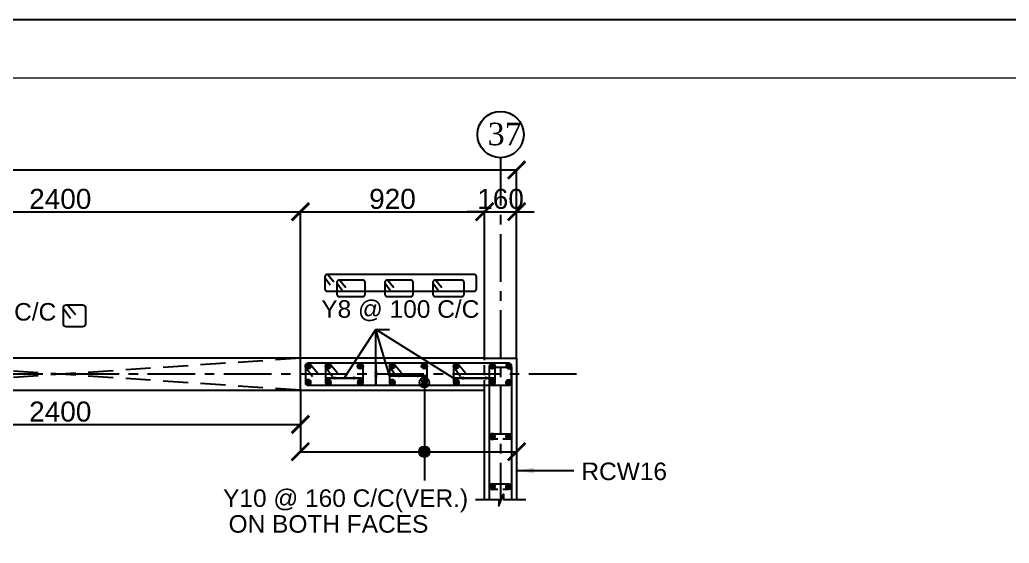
# Model space of a CAD drawing. Header units: inches. Extents: x 200139 to 352388, y -289304 to -188971.
# Drawn here: x 301355 to 321131, y -199424 to -188971 of the extents above; entities that cross this region are included whole.
import ezdxf

# ---------------------------------------------------------------- set-up
doc = ezdxf.new("R2010")
doc.units = ezdxf.units.IN
doc.header["$MEASUREMENT"] = 0
doc.linetypes.add('CENTER', pattern=[50.8, 31.75, -6.35, 6.35, -6.35])
doc.linetypes.add('Hidden', pattern=[3, 2, -1])
for name, color, linetype in [('1', 8, 'Continuous'), ('160 WALL OPEING', 1, 'Continuous'), ('5', 2, 'Continuous'), ('ARROW', 5, 'Continuous'), ('DIM', 251, 'Continuous'), ('GIRD CIR', 1, 'Continuous'), ('GIRD TEXT', 4, 'Continuous'), ('GRID', 8, 'CENTER'), ('LINKS', 3, 'Continuous'), ('OPENING', 1, 'Continuous'), ('SHEAR WALL', 6, 'Continuous'), ('STRRIUPS', 6, 'Continuous'), ('Ttxt', 3, 'Continuous')]:
    doc.layers.add(name, color=color, linetype=linetype)
doc.layers.add('JKEC COLHAT', color=2, linetype='Continuous', lineweight=20)
doc.layers.add('Tex', color=3, linetype='Continuous', lineweight=13)
doc.styles.add('Arial', font='arial.ttf', dxfattribs={"height": 400})
doc.styles.add('T200', font='sanss___.ttf', dxfattribs={"height": 250})
doc.styles.add('T400', font='romantic.ttf')
doc.dimstyles.new('SCALE-25', dxfattribs={"dimtxt": 400, "dimasz": 350, "dimexe": 0, "dimexo": 0, "dimgap": 50, "dimtad": 1, "dimdec": 0, "dimlfac": 0.25, "dimzin": 0, "dimdsep": 46, "dimtxsty": 'Arial', "dimblk": 'ARCHTICK', "dimcen": 0, "dimclrd": 5, "dimclre": 8, "dimclrt": 1, "dimadec": 0, "dimazin": 0, "dimtfac": 1, "dimtdec": 0, "dimtix": 1, "dimtmove": 2, "dimatfit": 3, "dimfxl": 0, "dimtolj": 1, "dimtzin": 0, "dimlwd": -1, "dimarcsym": 0})
doc.dimstyles.new('T200', dxfattribs={"dimtxt": 300, "dimasz": 150, "dimexe": 0, "dimexo": 0, "dimgap": 5, "dimtad": 1, "dimdec": 0, "dimrnd": 5, "dimzin": 0, "dimdsep": 46, "dimtxsty": 'T200', "dimblk": 'ARCHTICK', "dimcen": 300, "dimclrd": 5, "dimclre": 252, "dimclrt": 1, "dimadec": 0, "dimazin": 0, "dimtfac": 50, "dimtdec": 0, "dimtofl": 0, "dimtmove": 2, "dimatfit": 3, "dimfxl": 1, "dimtolj": 1, "dimtzin": 0, "dimarcsym": 2})

# ---------------------------------------------------------------- blocks, each defined once
blk = doc.blocks.new('R1')
at = {"layer": '5'}
h = blk.add_hatch(color=256, dxfattribs=at)
edge = h.paths.add_edge_path()
edge.add_arc((0, 0), 69.6, 0, 360)
at = {"layer": '5', "color": 6}
blk.add_circle((0, 0), 69.6, dxfattribs=at)
blk = doc.blocks.new('_ARCHTICK')
at = {"color": 0, "linetype": 'ByBlock', "const_width": 0.15}
blk.add_lwpolyline([(-0.5, -0.5), (0.5, 0.5)], dxfattribs=at)
blk = doc.blocks.new('*D311')
at = {"layer": 'Defpoints', "color": 0}
for p in [(306964, -196370, -14), (311285, -196370, -14), (311285, -197597)]:
    blk.add_point(p, dxfattribs=at)
at = {"layer": 'DIM', "color": 8, "lineweight": -2}
for p, q in [((306964, -196370), (306964, -197597)), ((311285, -196370), (311285, -197597))]:
    blk.add_line(p, q, dxfattribs=at)
at = {"layer": 'DIM', "color": 5}
blk.add_line((306964, -197597), (311285, -197597), dxfattribs=at)
at = {"layer": 'DIM', "color": 5, "xscale": 350, "yscale": 350, "zscale": 350, "rotation": 180}
blk.add_blockref('_ARCHTICK', (306964, -197597), dxfattribs=at)
at = {"layer": 'DIM', "color": 5, "xscale": 350, "yscale": 350, "zscale": 350}
blk.add_blockref('_ARCHTICK', (311285, -197597), dxfattribs=at)
blk = doc.blocks.new('ARCHTICK')
at = {"color": 0, "const_width": 0.15}
blk.add_lwpolyline([(-0.5, -0.5), (0.5, 0.5)], dxfattribs=at)
blk = doc.blocks.new('*D314')
at = {"layer": 'Defpoints', "color": 0}
for p in [(311285, -191969), (262250, -193930), (311285, -193930, -59)]:
    blk.add_point(p, dxfattribs=at)
at = {"layer": 'DIM', "color": 8, "lineweight": -2}
for p, q in [((262250, -193930), (262250, -191969)), ((311285, -193930), (311285, -191969))]:
    blk.add_line(p, q, dxfattribs=at)
at = {"layer": 'DIM', "color": 5}
blk.add_line((262250, -191969), (311285, -191969), dxfattribs=at)
at = {"layer": 'DIM', "color": 5, "xscale": 350, "yscale": 350, "zscale": 350, "rotation": 180}
blk.add_blockref('_ARCHTICK', (262250, -191969), dxfattribs=at)
at = {"layer": 'DIM', "color": 5, "xscale": 350, "yscale": 350, "zscale": 350}
blk.add_blockref('_ARCHTICK', (311285, -191969), dxfattribs=at)
at = {"layer": 'DIM', "color": 1, "insert": (286767, -191715), "char_height": 400, "attachment_point": 5, "style": 'Arial'}
blk.add_mtext('\\A1;12259', dxfattribs=at)
blk = doc.blocks.new('*D318')
at = {"layer": 'Defpoints', "color": 0}
for p in [(306964, -192804), (297365, -195730), (306964, -195730)]:
    blk.add_point(p, dxfattribs=at)
at = {"layer": 'DIM', "color": 8, "lineweight": -2}
for p, q in [((297365, -195730), (297365, -192804)), ((306964, -195730), (306964, -192804))]:
    blk.add_line(p, q, dxfattribs=at)
at = {"layer": 'DIM', "color": 5}
blk.add_line((297365, -192804), (306964, -192804), dxfattribs=at)
at = {"layer": 'DIM', "color": 5, "xscale": 350, "yscale": 350, "zscale": 350, "rotation": 180}
blk.add_blockref('_ARCHTICK', (297365, -192804), dxfattribs=at)
at = {"layer": 'DIM', "color": 5, "xscale": 350, "yscale": 350, "zscale": 350}
blk.add_blockref('_ARCHTICK', (306964, -192804), dxfattribs=at)
at = {"layer": 'DIM', "color": 1, "insert": (302164, -192550), "char_height": 400, "attachment_point": 5, "style": 'Arial'}
blk.add_mtext('\\A1;2400', dxfattribs=at)
blk = doc.blocks.new('*D319')
at = {"layer": 'Defpoints', "color": 0}
for p in [(311285, -192804), (310645, -195730), (311285, -195730, 0)]:
    blk.add_point(p, dxfattribs=at)
at = {"layer": 'DIM', "color": 5}
for p, q in [((310645, -192804), (310295, -192804)), ((310645, -192804), (311285, -192804)), ((311285, -192804), (311635, -192804))]:
    blk.add_line(p, q, dxfattribs=at)
at = {"layer": 'DIM', "color": 8, "lineweight": -2}
for p, q in [((310645, -195730), (310645, -192804)), ((311285, -195730), (311285, -192804))]:
    blk.add_line(p, q, dxfattribs=at)
at = {"layer": 'DIM', "color": 5, "xscale": 350, "yscale": 350, "zscale": 350}
blk.add_blockref('_ARCHTICK', (310645, -192804), dxfattribs=at)
at = {"layer": 'DIM', "color": 5, "xscale": 350, "yscale": 350, "zscale": 350, "rotation": 180}
blk.add_blockref('_ARCHTICK', (311285, -192804), dxfattribs=at)
at = {"layer": 'DIM', "color": 1, "insert": (310965, -192550), "char_height": 400, "attachment_point": 5, "style": 'Arial'}
blk.add_mtext('\\A1;160', dxfattribs=at)
blk = doc.blocks.new('*D320')
at = {"layer": 'Defpoints', "color": 0}
for p in [(310645, -192804), (310645, -193838), (306964, -195730)]:
    blk.add_point(p, dxfattribs=at)
at = {"layer": 'DIM', "color": 8, "lineweight": -2}
for p, q in [((306964, -195730), (306964, -192804)), ((310645, -193838), (310645, -192804))]:
    blk.add_line(p, q, dxfattribs=at)
at = {"layer": 'DIM', "color": 5}
blk.add_line((306964, -192804), (310645, -192804), dxfattribs=at)
at = {"layer": 'DIM', "color": 5, "xscale": 350, "yscale": 350, "zscale": 350, "rotation": 180}
blk.add_blockref('_ARCHTICK', (306964, -192804), dxfattribs=at)
at = {"layer": 'DIM', "color": 5, "xscale": 350, "yscale": 350, "zscale": 350}
blk.add_blockref('_ARCHTICK', (310645, -192804), dxfattribs=at)
at = {"layer": 'DIM', "color": 1, "insert": (308804, -192550), "char_height": 400, "attachment_point": 5, "style": 'Arial'}
blk.add_mtext('\\A1;920', dxfattribs=at)
blk = doc.blocks.new('A$C65FE352E')
at = {"layer": 'STRRIUPS', "ltscale": 0.2}
for p, q in [((0, 0), (158, -194)), ((-81, -72), (61, -268)), ((240, -216, 59), (382, -412, 59)), ((321, -144, 59), (479, -338, 59)), ((1520, -216, 59), (1662, -412, 59)), ((1601, -144, 59), (1759, -338, 59)), ((2800, -216, 59), (2942, -412, 59)), ((2881, -144, 59), (3039, -338, 59))]:
    blk.add_line(p, q, dxfattribs=at)
at = {"layer": 'STRRIUPS', "ltscale": 0.2, "elevation": 118}
for points in [[(-26, -440), (3905, -440, 0.414214), (3960, -385), (3960, -55, 0.414214), (3905, 0), (-26, 0, 0.414214), (-81, -55), (-81, -385, 0.414214)], [(295, -584), (936, -584, 0.414214), (991, -529), (991, -199, 0.414214), (936, -144), (295, -144, 0.414214), (240, -199), (240, -529, 0.414214)], [(1575, -584), (2216, -584, 0.414214), (2271, -529), (2271, -199, 0.414214), (2216, -144), (1575, -144, 0.414214), (1520, -199), (1520, -529, 0.414214)], [(2855, -584), (3576, -584, 0.414214), (3631, -529), (3631, -199, 0.414214), (3576, -144), (2855, -144, 0.414214), (2800, -199), (2800, -529, 0.414214)]]:
    blk.add_lwpolyline(points, format="xyb", close=True, dxfattribs=at)
blk = doc.blocks.new('A$C5C0C2414')
at = {"layer": 'STRRIUPS', "ltscale": 0.2}
for p, q in [((0, 0), (158, -194)), ((-81, -72), (61, -268))]:
    blk.add_line(p, q, dxfattribs=at)
blk.add_lwpolyline([(304, -440), (-26, -440, -0.414214), (-81, -385), (-81, -55, -0.414214), (-26, 0), (304, 0, -0.414214), (359, -55), (359, -385, -0.414214)], format="xyb", close=True, dxfattribs=at)
blk = doc.blocks.new('*D321')
at = {"layer": 'Defpoints', "color": 0}
for p in [(297365, -196370), (306964, -196370), (306964, -197052)]:
    blk.add_point(p, dxfattribs=at)
at = {"layer": 'DIM', "color": 8, "lineweight": -2}
for p, q in [((297365, -196370), (297365, -197052)), ((306964, -196370), (306964, -197052))]:
    blk.add_line(p, q, dxfattribs=at)
at = {"layer": 'DIM', "color": 5}
blk.add_line((297365, -197052), (306964, -197052), dxfattribs=at)
at = {"layer": 'DIM', "color": 5, "xscale": 350, "yscale": 350, "zscale": 350, "rotation": 180}
blk.add_blockref('_ARCHTICK', (297365, -197052), dxfattribs=at)
at = {"layer": 'DIM', "color": 5, "xscale": 350, "yscale": 350, "zscale": 350}
blk.add_blockref('_ARCHTICK', (306964, -197052), dxfattribs=at)
at = {"layer": 'DIM', "color": 1, "insert": (302164, -196798), "char_height": 400, "attachment_point": 5, "style": 'Arial'}
blk.add_mtext('\\A1;2400', dxfattribs=at)

msp = doc.modelspace()

# ---------------------------------------------------------------- hatches: boundary and pattern name
at = {"layer": 'ARROW'}
h = msp.add_hatch(color=256, dxfattribs=at)
edge = h.paths.add_edge_path()
edge.add_arc((309441, -197597.3), 106, 0, 360)

# ---------------------------------------------------------------- linework, layer by layer
at = {"layer": '1', "linetype": 'Hidden', "ltscale": 100}
msp.add_line((310644.6, -196369.6, 0), (310644.6, -195729.6, 0), dxfattribs=at)
at = {"layer": '1', "elevation": 59}
msp.add_lwpolyline([(310465.7, -198550.6), (310928.2, -198550.6), (310928.2, -198674.9), (311021.7, -198445), (311021.7, -198550.6), (311467.4, -198550.6)], dxfattribs=at)
at = {"layer": '160 WALL OPEING', "linetype": 'Hidden', "ltscale": 250}
for p, q in [((306963.9, -196369.6), (297364.6, -195729.6)), ((306963.9, -195729.6), (297364.6, -196369.6))]:
    msp.add_line(p, q, dxfattribs=at)
at = {"layer": '5'}
msp.add_lwpolyline([(310744.6, -198550.6), (310744.6, -195909.6), (311184.6, -195909.6), (311184.6, -198550.6)], dxfattribs=at)
at = {"layer": 'ARROW'}
msp.add_line((309441, -196313.1, 117.9), (309441, -198173.1, 117.9), dxfattribs=at)
for points, elevation in [([(307840.3, -196125.9), (308472.3, -195155.7)], 117.9), ([(308472.3, -195829.6), (308472.3, -195155.7), (308743.3, -195155.7)], 59), ([(308744.6, -196080.4), (308472.3, -195155.7)], 117.9), ([(310024.6, -196125.9), (308472.3, -195155.7)], 117.9)]:
    msp.add_lwpolyline(points, dxfattribs=dict(at, elevation=elevation))
for centre, radius in [((309441, -196214.6, 117.9), 98.5), ((309441, -197597.3, 131.5), 106)]:
    msp.add_circle(centre, radius, dxfattribs=at)
at = {"layer": 'Defpoints', "ltscale": 0.2}
msp.add_lwpolyline([(200138.9, -289303.9), (342472.3, -289303.9), (342472.3, -188970.6), (200138.9, -188970.6)], close=True, dxfattribs=at)
at = {"layer": 'GIRD CIR'}
msp.add_circle((310964.6, -191263.2, 0), 461.7, dxfattribs=at)
at = {"layer": 'GRID', "ltscale": 30}
for p, q in [((310964.6, -191724.9, 0), (310964.6, -198550.6, 0)), ((312482, -196049.6), (261175.5, -196049.6, 59))]:
    msp.add_line(p, q, dxfattribs=at)
at = {"layer": 'JKEC COLHAT', "ltscale": 0.2}
msp.add_lwpolyline([(201305.6, -288137.2), (341305.6, -288137.2), (341305.6, -190137.2), (201305.6, -190137.2)], close=True, dxfattribs=at)
at = {"layer": 'LINKS', "elevation": 59}
for points in [[(310912.9, -197349.6), (310800.2, -197349.6, -1), (310800.2, -197238.2), (311128.9, -197238.2, -1), (311128.9, -197349.6), (311009.4, -197349.6)], [(310912.9, -198349.6), (310800.2, -198349.6, -1), (310800.2, -198238.2), (311128.9, -198238.2, -1), (311128.9, -198349.6), (311009.4, -198349.6)]]:
    msp.add_lwpolyline(points, format="xyb", dxfattribs=at)
at = {"layer": 'OPENING', "color": 1}
for points in [[(306963.9, -195729.6), (297364.6, -195729.6)], [(297364.6, -196369.6), (306963.9, -196369.6)]]:
    msp.add_lwpolyline(points, dxfattribs=at)
at = {"layer": 'SHEAR WALL', "color": 4}
msp.add_line((306963.9, -196369.6), (306963.9, -195729.6), dxfattribs=at)
for points in [[(310644.6, -195729.6), (306963.9, -195729.6)], [(306963.9, -196369.6), (310644.6, -196369.6)]]:
    msp.add_lwpolyline(points, dxfattribs=at)
at = {"layer": 'SHEAR WALL', "color": 4, "elevation": 0}
for points in [[(310644.6, -195729.6), (311284.6, -195729.6), (311284.6, -198550.6)], [(310644.6, -198550.6), (310644.6, -196369.6)]]:
    msp.add_lwpolyline(points, dxfattribs=at)
at = {"layer": 'STRRIUPS', "ltscale": 0.2}
for p, q in [((307080.9, -195925), (307205.6, -196098)), ((307169.8, -195860.5), (307302.9, -196023.3)), ((307481.6, -195925, 59), (307606.3, -196098, 59)), ((307570.5, -195860.5, 59), (307703.6, -196023.3, 59)), ((308761.6, -195925, 59), (308886.3, -196098, 59)), ((308850.5, -195860.5, 59), (308983.6, -196023.3, 59)), ((310041.6, -195925, 59), (310166.3, -196098, 59)), ((310130.5, -195860.5, 59), (310263.6, -196023.3, 59))]:
    msp.add_line(p, q, dxfattribs=at)
at = {"layer": 'STRRIUPS', "ltscale": 0.2, "elevation": 117.9}
for points in [[(307118.9, -196269.6), (311129.6, -196269.6, 0.4142136), (311184.6, -196214.6), (311184.6, -195884.6, 0.4142136), (311129.6, -195829.6), (307118.9, -195829.6, 0.4142136), (307063.9, -195884.6), (307063.9, -196214.6, 0.4142136)], [(307519.6, -196269.6), (308161, -196269.6, 0.4142136), (308216, -196214.6), (308216, -195884.6, 0.4142136), (308161, -195829.6), (307519.6, -195829.6, 0.4142136), (307464.6, -195884.6), (307464.6, -196214.6, 0.4142136)], [(308799.6, -196269.6), (309441, -196269.6, 0.4142136), (309496, -196214.6), (309496, -195884.6, 0.4142136), (309441, -195829.6), (308799.6, -195829.6, 0.4142136), (308744.6, -195884.6), (308744.6, -196214.6, 0.4142136)], [(310079.6, -196269.6), (310801, -196269.6, 0.4142136), (310856, -196214.6), (310856, -195884.6, 0.4142136), (310801, -195829.6), (310079.6, -195829.6, 0.4142136), (310024.6, -195884.6), (310024.6, -196214.6, 0.4142136)]]:
    msp.add_lwpolyline(points, format="xyb", close=True, dxfattribs=at)

# ---------------------------------------------------------------- block references
at = {"layer": '5', "yscale": 0.8000000000465661, "zscale": 0.8000000000465661}
for p, xscale, rotation in [((307119.6, -195885.3), 0.8000000000465661, 90.00000000000001), ((307520.3, -195885.3, 59), 0.8000000000465661, 90.00000000000001), ((308160.3, -195885.3, 59), 0.8000000000465661, 90.00000000000001), ((308800.3, -195885.3, 59), 0.8000000000465661, 90.00000000000001), ((309440.3, -195885.3, 59), 0.8000000000465661, 90.00000000000001), ((310080.3, -195885.3, 59), 0.8000000000465661, 90.00000000000001), ((310800.3, -195885.3, 59), 0.8000000000465661, 90.00000000000001), ((311128.9, -195885.3, 59), -0.8000000000465661, 270), ((307119.6, -196213.9), -0.8000000000465661, 90), ((307520.3, -196213.9, 59), -0.8000000000465661, 90), ((308160.3, -196213.9, 59), -0.8000000000465661, 90), ((308800.3, -196213.9, 59), -0.8000000000465661, 90), ((309440.3, -196213.9, 59), -0.8000000000465661, 90), ((310080.3, -196213.9, 59), -0.8000000000465661, 90), ((310800.3, -196213.9, 59), -0.8000000000465661, 90), ((311128.9, -196213.9, 59), 0.8000000000465661, 270), ((310800.3, -197293.9, 59), -0.8000000000465661, 90), ((311128.9, -197293.9, 59), 0.8000000000465661, 270), ((310800.3, -198293.9, 59), -0.8000000000465661, 90), ((311128.9, -198293.9, 59), 0.8000000000465661, 270)]:
    msp.add_blockref('R1', p, dxfattribs=dict(at, xscale=xscale, rotation=rotation))
at = {"layer": 'STRRIUPS', "xscale": 0.75, "yscale": 0.75, "zscale": 0.75}
msp.add_blockref('A$C65FE352E', (307513.2, -194060.9, 29.5), dxfattribs=at)
at = {"layer": 'STRRIUPS'}
msp.add_blockref('A$C5C0C2414', (302307.4, -194662.7, 59), dxfattribs=at)

# ---------------------------------------------------------------- texts
at = {"layer": 'GIRD TEXT', "ltscale": 7, "style": 'T400'}
msp.add_text('37', height=450, dxfattribs=at).set_placement((310706, -191475.4))
at = {"layer": 'Tex', "style": 'Arial'}
msp.add_text('RCW16', height=350, dxfattribs=at).set_placement((312580.2, -198163.8))
at = {"layer": 'Ttxt', "color": 4, "style": 'Arial'}
for s, p in [('Y8 @ 100 C/C', (307380.9, -194921.8)), ('Y8 @ 100 C/C', (298924.4, -194978)), ('Y10 @ 160 C/C(VER.)', (305418.3, -198699.4))]:
    msp.add_text(s, height=350, dxfattribs=at).set_placement(p)
at = {"layer": 'Ttxt', "color": 6, "style": 'Arial'}
msp.add_text('ON BOTH FACES', height=350, dxfattribs=at).set_placement((305528.2, -199214.1))

# ---------------------------------------------------------------- dimensions: what is measured, and where the dimension line sits
at = {"layer": 'DIM', "color": 1}
dim = msp.add_linear_dim(base=(311284.6, -191969.4), p1=(262250.1, -193929.6), p2=(311284.6, -193929.6, -59), dimstyle='SCALE-25', override={"dimldrblk": 'ARCHTICK'}, dxfattribs=at)
dim.commit()
dim.dimension.update_dxf_attribs({"geometry": '*D314', "text_midpoint": (286767.3, -191715.2)})
at = {"layer": 'DIM'}
for base, p1, p2, picture, middle in [((306963.9, -192804.4), (297364.6, -195729.6), (306963.9, -195729.6), '*D318', (302164.2, -192550.2)), ((310644.6, -192804.4), (306963.9, -195729.6), (310644.6, -193837.9), '*D320', (308804.2, -192550.2)), ((311284.6, -192804.4), (310644.6, -195729.6), (311284.6, -195729.6, 0), '*D319', (310964.6, -192550.2)), ((306963.9, -197052.3), (297364.6, -196369.6), (306963.9, -196369.6), '*D321', (302164.2, -196798))]:
    dim = msp.add_linear_dim(base=base, p1=p1, p2=p2, dimstyle='SCALE-25', override={"dimldrblk": 'ARCHTICK'}, dxfattribs=at)
    dim.commit()
    dim.dimension.update_dxf_attribs({"geometry": picture, "text_midpoint": middle})
dim = msp.add_linear_dim(base=(311284.6, -197596.6, 13.8), p1=(306963.9, -196369.6), p2=(311284.6, -196369.6, 0), text=' ', dimstyle='SCALE-25', override={"dimldrblk": 'ARCHTICK'}, dxfattribs=at)
dim.commit()
dim.dimension.update_dxf_attribs({"geometry": '*D311', "text_midpoint": (309124.2, -197596.6, 13.8)})

# ---------------------------------------------------------------- leaders
at = {"layer": 'ARROW'}
for points, override in [([(308472.3, -196269.6, 117.9), (308472.3, -195829.6, 117.9)], {"dimasz": 200, "dimtad": 0}), ([(308472.3, -195829.6, 117.9), (308472.3, -196269.6, 117.9)], {"dimasz": 200, "dimtad": 0}), ([(307464.6, -196125.9, 117.9), (308216, -196125.9, 117.9)], {"dimasz": 200, "dimtad": 0}), ([(308216, -196125.9, 117.9), (307464.6, -196125.9, 117.9)], {"dimasz": 200, "dimtad": 0}), ([(308744.6, -196080.4, 117.9), (309496, -196080.4, 117.9)], {"dimasz": 200, "dimtad": 0}), ([(309496, -196080.4, 117.9), (308744.6, -196080.4, 117.9)], {"dimasz": 200, "dimtad": 0}), ([(310024.6, -196125.9, 117.9), (310856, -196125.9, 117.9)], {"dimasz": 200, "dimtad": 0}), ([(310856, -196125.9, 117.9), (310024.6, -196125.9, 117.9)], {"dimasz": 200, "dimtad": 0}), ([(311284.6, -197973.9, 59), (312427.4, -197973.9, 59)], {"dimasz": 350, "dimtad": 0})]:
    msp.add_leader(points, dimstyle='T200', override=override, dxfattribs=at)

doc.saveas('drawing.dxf')
